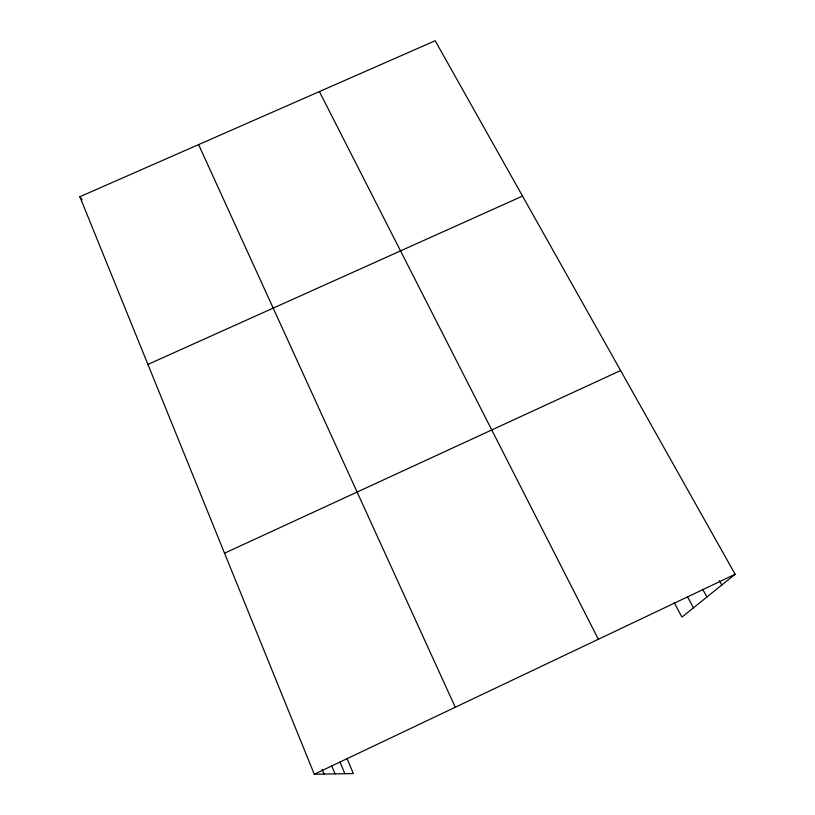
<?xml version="1.0" encoding="UTF-8"?>
<svg xmlns="http://www.w3.org/2000/svg" width="815" height="815" viewBox="0 0 815 815"><rect width="100%" height="100%" fill="white"/><g stroke="black" fill="none" stroke-linecap="round" stroke-linejoin="round"><path stroke-width="1.22" d="M346.996 758.439L353.313 773.557L314.274 774.25L79.85 196.731L435.19 40.75L735.15 574.269L681.941 617.098L674.107 602.53M314.274 774.25L735.15 574.269M224.543 553.202L620.602 370.54M147.922 364.417L522.517 196.079M79.85 196.731L82.071 199.828M719.329 580.565L721.805 585.017M702.673 589.235L706.931 596.988M687.463 596.723L693.484 607.807M319.399 91.575L598.353 639.266M198.595 144.601L455.279 707.247M340.008 761.984L344.877 773.71M331.634 765.652L335.026 773.883M322.18 769.38L324.105 774.077"/></g></svg>
